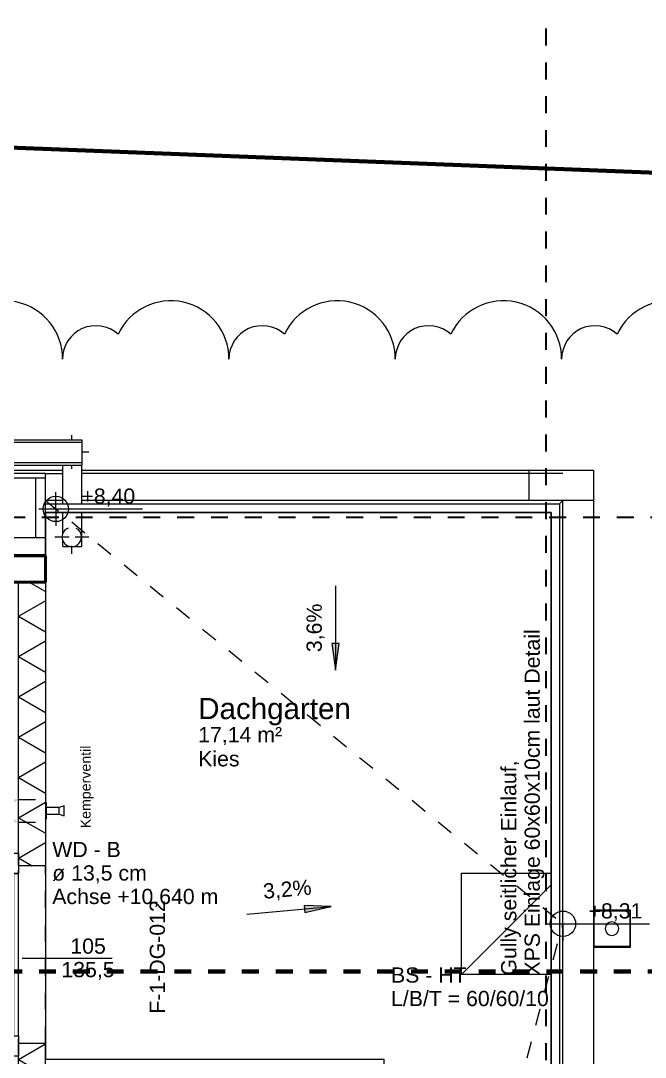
# Model space of a CAD drawing. Header units: metres. Extents: x 3.3 to 48.5, y 58.8 to 100.4.
# Drawn here: x 39.3 to 42.99, y 84.37 to 90.5 of the extents above; entities that cross this region are included whole.
import ezdxf

# ---------------------------------------------------------------- set-up
doc = ezdxf.new("R2010")
doc.units = ezdxf.units.M
for name, pattern in [('Achse', [0.009, 0.005, -0.002, 0, -0.002]), ('Strich Punkt Mittel', [0.015875, 0.00635, -0.004763, 0, -0.004763]), ('Verdeckt', [0.003, 0.002, -0.001]), ('Verdeckt Oben', [0.00225, 0.0015, -0.00075])]:
    doc.linetypes.add(name, pattern=pattern)
for name, color, linetype, lineweight in [('A-DETL-GENF_', 92, 'Continuous', 13), ('A-DETL-HDLN', 90, 'Verdeckt', 5), ('A-FLOR-HRAL', 11, 'Continuous', 5), ('A-GLAZ', 151, 'Continuous', 18), ('A-GLAZ-IDEN_', 152, 'Continuous', 9), ('A-ROOF', 132, 'Continuous', 35), ('A-ROOF-FNSH', 132, 'Continuous', 35), ('A-ROOF-OTLN', 132, 'Continuous', 5), ('A-ROOF-PATT', 132, 'Continuous', 35), ('A_2D', 7, 'Continuous', 13), ('A_Beschriftung_', 7, 'Continuous', 9), ('A_Bodenschlitz', 7, 'Continuous', 5), ('A_Dach', 7, 'Continuous', 13), ('A_Decken', 8, 'Continuous', 13), ('A_Durchbruch', 7, 'Verdeckt', 5), ('A_Fenster', 7, 'Continuous', 13), ('A_Gelaender', 7, 'Continuous', 13), ('A_Grundstuecksgrenze', 5, 'Continuous', 70), ('A_Raeume_', 7, 'Continuous', 5), ('A_Raeume_Beschriftung_', 7, 'Continuous', 9), ('A_Raster_', 1, 'Continuous', 9), ('A_Waende', 7, 'Continuous', 13), ('G-ANNO-DIMS_', 111, 'Continuous', 9), ('G-ANNO-REVC_', 71, 'Continuous', 9), ('G-ANNO-SYMB_', 111, 'Continuous', 9), ('HT_E-Gesamt', 2, 'Continuous', 13), ('M-EQPM', 50, 'Continuous', 5), ('P-PIPE', 3, 'Continuous', 5), ('P-PIPE-CNTR', 3, 'Continuous', 5), ('Text', 130, 'Continuous', 9)]:
    doc.layers.add(name, color=color, linetype=linetype, lineweight=lineweight)
doc.styles.add('Arial_2', font='arial.ttf', dxfattribs={"height": 0.09})
doc.styles.add('Arial_3', font='arial.ttf', dxfattribs={"height": 0.125})
doc.styles.add('Arial_7', font='arial.ttf', dxfattribs={"height": 0.06})

# ---------------------------------------------------------------- blocks, each defined once
blk = doc.blocks.new('Geländer - Geländer-3410059-263_PP_03DG_BT1')
at = {"layer": 'A_Gelaender', "lineweight": 5}
blk.add_line((42.5027, 87.658), (42.4827, 87.638), dxfattribs=at)
blk = doc.blocks.new('Typ des oberen Holms - Oberer Geländerholm_Innen_-3410094-263_PP_03DG_BT1')
at = {"layer": 'A_Gelaender', "lineweight": 5}
for p, q in [((39.4427, 87.638), (42.4827, 87.638)), ((42.4827, 87.638), (42.4827, 70.998)), ((42.4327, 87.588), (39.4427, 87.588)), ((42.4327, 71.048), (42.4327, 87.588))]:
    blk.add_line(p, q, dxfattribs=at)
blk = doc.blocks.new('Typ des oberen Holms - Oberer Geländerholm_Innen_-V1-263_PP_03DG_BT1')
at = {"layer": 'A_Gelaender', "lineweight": 5}
for p, q in [((39.4427, 87.638), (42.4827, 87.638)), ((42.4827, 87.638), (42.4827, 70.998)), ((39.4427, 87.588), (42.4327, 87.588)), ((42.4327, 87.588), (42.4327, 71.048))]:
    blk.add_line(p, q, dxfattribs=at)
blk = doc.blocks.new('Fens_Tuer_1tlg - DK_SL_1200x1900_Terrasentür-NEU DG BT1-11854695-263_PP_03DG_BT1')
at = {"layer": 'A-GLAZ'}
for p, q in [((-0.6, 0), (-0.48, 0)), ((-0.6, -0.1), (-0.6, 0)), ((-0.5, 0.02), (-0.455, 0.02)), ((-0.5, 0), (-0.5, 0.02)), ((-0.48, 0), (-0.5, 0)), ((-0.48, -0.07), (-0.48, 0)), ((-0.48, 0), (-0.48, -0.1)), ((-0.455, 0.02), (-0.455, -0.07)), ((0.455, 0.02), (0.5, 0.02)), ((0.455, -0.07), (0.455, 0.02)), ((0.48, 0), (0.48, -0.07)), ((0.5, 0), (0.48, 0)), ((0.48, 0), (0.6, 0)), ((0.48, -0.1), (0.48, 0)), ((0.5, 0.02), (0.5, 0)), ((0.6, 0), (0.6, -0.1)), ((-0.455, -0.018), (0.455, -0.018)), ((-0.455, -0.032), (-0.455, -0.018)), ((0.455, -0.032), (-0.455, -0.032)), ((0.455, -0.018), (0.455, -0.032)), ((-0.48, -0.1), (-0.6, -0.1)), ((-0.455, -0.07), (-0.48, -0.07)), ((0.48, -0.07), (0.455, -0.07)), ((0.6, -0.1), (0.48, -0.1))]:
    blk.add_line(p, q, dxfattribs=at)
at = {"layer": 'A_Fenster', "linetype": 'Verdeckt', "lineweight": 5}
for p, q in [((0.48, 0.02), (0.48, 0.96)), ((0.48, 0), (0.48, 0.02))]:
    blk.add_line(p, q, dxfattribs=at)
at = {"layer": 'A_Fenster', "linetype": 'Verdeckt Oben', "lineweight": 5}
for p, q in [((-0.6, 0.1), (0.6, 0.1)), ((-0.6, 0.1), (0.6, 0.1)), ((-0.6, -0.1), (0.6, -0.1)), ((-0.525, -0.26), (0.525, -0.26))]:
    blk.add_line(p, q, dxfattribs=at)
at = {"layer": 'A_Fenster'}
for p, q in [((-0.6, 0), (-0.5, 0)), ((-0.5, 0.02), (-0.5, 0)), ((0.5, 0.02), (-0.5, 0.02)), ((-0.5, 0), (0.5, 0)), ((-0.5, 0), (0.5, 0)), ((-0.48, 0), (-0.48, -0.07)), ((0.48, 0), (-0.48, 0)), ((-0.48, 0), (-0.48, -0.07)), ((0.48, 0), (-0.48, 0)), ((-0.455, -0.018), (-0.455, 0.02)), ((-0.455, 0.02), (0.455, 0.02)), ((0.455, -0.018), (0.455, 0.02)), ((0.48, 0), (0.48, -0.07)), ((0.48, 0), (0.48, -0.07)), ((0.5, 0.02), (0.5, 0)), ((0.5, 0), (0.6, 0)), ((-0.455, -0.018), (-0.455, -0.032)), ((0.455, -0.018), (-0.455, -0.018)), ((-0.455, -0.032), (-0.455, -0.018)), ((-0.455, -0.032), (0.455, -0.032)), ((-0.455, -0.07), (-0.455, -0.032)), ((0.455, -0.032), (0.455, -0.018)), ((0.455, -0.032), (0.455, -0.018)), ((0.455, -0.07), (0.455, -0.032)), ((-0.525, -0.1), (-0.6, -0.1)), ((-0.48, -0.07), (0.48, -0.07)), ((-0.48, -0.07), (-0.48, -0.1)), ((-0.48, -0.1), (0.48, -0.1)), ((0.455, -0.07), (-0.455, -0.07)), ((0.48, -0.07), (0.48, -0.1)), ((0.6, -0.1), (0.525, -0.1))]:
    blk.add_line(p, q, dxfattribs=at)
at = {"layer": 'A_Fenster', "linetype": 'Verdeckt', "lineweight": 5}
for start, end in [(90, 178.80292), (178.80292, 180)]:
    blk.add_arc((0.48, 0), 0.96, start, end, dxfattribs=at)
blk = doc.blocks.new('Allg_Nachströmöffnung1 - DN 135-10778190-263_PP_03DG_BT1')
at = {"layer": 'A-DETL-GENF_', "linetype": 'Verdeckt', "lineweight": 5}
for points in [[(0.0575, -0.1), (0.125, 0), (0.0575, 0.1), (0.0575, -0.0268)], [(0.1925, -0.1), (0.1925, 0.1), (0.125, 0), (0.1556, -0.0453)]]:
    blk.add_hatch(color=256, dxfattribs=at).paths.add_polyline_path(points)
at = {"layer": 'A_Durchbruch'}
for p, q in [((0.0575, 0.1), (0.0575, -0.26)), ((0.1925, 0.1), (0.1925, -0.26))]:
    blk.add_line(p, q, dxfattribs=at)
blk = doc.blocks.new('Kemperventil - Standard-10796993-263_PP_03DG_BT1')
at = {"layer": 'HT_E-Gesamt'}
for p, q in [((0.095, 0.19), (0.105, 0.16)), ((0.125, 0.19), (0.095, 0.19)), ((0.155, 0.19), (0.125, 0.19)), ((0.145, 0.16), (0.155, 0.19)), ((0.105, 0.16), (0.105, 0.085)), ((0.125, 0.16), (0.105, 0.16)), ((0.145, 0.16), (0.125, 0.16)), ((0.145, 0.085), (0.145, 0.16)), ((0.0775, 0.085), (0.0775, 0.08)), ((0.125, 0.085), (0.0775, 0.085)), ((0.1725, 0.085), (0.125, 0.085)), ((0.1725, 0.08), (0.1725, 0.085))]:
    blk.add_line(p, q, dxfattribs=at)
blk = doc.blocks.new('HLS_Wasserfangkasten - HLS_Wasserfangkasten-10979366-263_PP_03DG_BT1')
at = {"layer": 'M-EQPM'}
for p, q in [((-0.11, 0.11), (-0.11, -0.11)), ((-0.105, -0.105), (-0.105, 0.105)), ((-0.105, 0.105), (0.105, 0.105)), ((0.105, 0.105), (0.105, -0.105)), ((0.11, -0.11), (0.11, 0.11)), ((-0.11, -0.11), (0.11, -0.11)), ((0.105, -0.105), (-0.105, -0.105))]:
    blk.add_line(p, q, dxfattribs=at)
for start, end in [(360, 180), (180, 360)]:
    blk.add_arc((0, 0), 0.04, start, end, dxfattribs=at)
blk = doc.blocks.new('Allg_BS - HKLS-V69-263_PP_03DG_BT1')
at = {"layer": 'A_Bodenschlitz'}
for p, q in [((-0.2994, -0.3685), (-0.2994, 0.2315)), ((-0.2994, 0.2315), (0.2306, 0.2315)), ((-0.2994, -0.3685), (-0.2994, 0.2315)), ((-0.2994, 0.2315), (0.2306, 0.2315)), ((-0.2994, -0.3685), (0.2306, 0.1615)), ((-0.2994, -0.3685), (0.2306, 0.1615)), ((0.2306, -0.3685), (-0.2994, -0.3685)), ((0.2306, -0.3685), (-0.2994, -0.3685))]:
    blk.add_line(p, q, dxfattribs=at)
blk = doc.blocks.new('Family - ___-3180367-263_PP_03DG_BT1')
at = {"layer": 'A_Grundstuecksgrenze'}
blk.add_line((48.5147, 89.3843), (26.926, 90.2231), dxfattribs=at)
blk = doc.blocks.new('BS_Fens_PP - rechts-2843221-263_PP_03DG_BT1')
at = {"layer": 'A-GLAZ-IDEN_'}
blk.add_line((0, 0.00012), (0, -0.01051), dxfattribs=at)
blk = doc.blocks.new('Höhenkoten - 018-55644-263_PP_03DG_BT1')
at = {"layer": 'G-ANNO-DIMS_'}
for p, q in [((0, 0), (0, 0.002)), ((-0.002, 0), (0.01024, 0)), ((0, 0), (0, -0.002))]:
    blk.add_line(p, q, dxfattribs=at)
blk.add_circle((0, 0), 0.0015, dxfattribs=at)
blk = doc.blocks.new('Family - ___-11922589-263_PP_03DG_BT1')
at = {"layer": 'G-ANNO-REVC_'}
for centre, radius, start, end in [((39.1994, 88.4951), 0.3443, 0, 154.79123), ((40.1832, 88.4951), 0.3443, 0, 154.79123), ((41.1669, 88.4951), 0.3443, 0, 154.79123), ((42.1507, 88.4951), 0.3443, 0, 154.79123), ((43.1345, 88.4951), 0.3443, 0, 154.79123), ((39.7404, 88.4951), 0.1968, 48.18969, 180), ((40.7242, 88.4951), 0.1968, 48.18969, 180), ((41.708, 88.4951), 0.1968, 48.18969, 180), ((42.6918, 88.4951), 0.1968, 48.18969, 180)]:
    blk.add_arc(centre, radius, start, end, dxfattribs=at)

msp = doc.modelspace()

# ---------------------------------------------------------------- hatches: boundary and pattern name
at = {"layer": 'A-ROOF-PATT', "lineweight": 5}
h = msp.add_hatch(dxfattribs=at)
h.set_pattern_fill('FP_12', color=256, style=0, pattern_type=2)
h.set_pattern_definition([(180, (16.883, 43.595), (-1, -0.70711), [1, 0]), (180, (16.883, 43.241), (-1, -0.70711), [1, 0]), (270, (16.383, 43.948), (1, -0.70711), [0.35355, -0.35355]), (270, (15.883, 43.595), (1, -0.70711), [0.35355, -0.35355])])
h.paths.add_polyline_path([(29.0227, 87.338), (29.0227, 87.4287), (31.3027, 87.4287), (31.3027, 87.338), (33.3777, 87.338), (33.3777, 87.4287), (34.5177, 87.4287), (34.5177, 87.338), (35.5702, 87.338), (35.5702, 87.4287), (37.8502, 87.4287), (37.8502, 87.338), (39.4427, 87.338), (39.4427, 87.818), (27.9077, 87.818), (27.9077, 87.338), (28.9914, 87.338)])
at = {"layer": 'A_Waende', "lineweight": 5}
h = msp.add_hatch(dxfattribs=at)
h.set_pattern_fill('FP_3', color=250, angle=-180, style=0, pattern_type=2)
h.set_pattern_definition([(270, (39.283, 80.778), (0.20637, -4e-16), []), (330, (39.283, 80.778), (0.103185, 0.1787217), []), (30, (39.283, 80.778), (-0.103185, 0.1787217), [])])
h.paths.add_polyline_path([(39.2827, 73.898), (39.4427, 73.898), (39.4427, 79.318), (39.2827, 79.318), (39.2827, 74.0737)])
h.paths.add_polyline_path([(39.3002, 80.368), (39.4427, 80.368), (39.4427, 81.518), (39.2827, 81.518), (39.2827, 80.368), (39.2877, 80.368)])
h.paths.add_polyline_path([(39.2857, 83.138), (39.4427, 83.138), (39.4427, 84.4477), (39.2827, 84.4477), (39.2827, 83.138)])
h.paths.add_polyline_path([(39.2974, 85.4977), (39.4427, 85.4977), (39.4427, 87.1754), (39.2827, 87.1754), (39.2827, 85.4977)])
at = {"layer": 'G-ANNO-DIMS_'}
for points in [[(41.1576, 86.6544), (41.1785, 86.8131), (41.1367, 86.8131)], [(41.1318, 85.2571), (40.9719, 85.2636), (40.9756, 85.2219)]]:
    msp.add_hatch(color=256, dxfattribs=at).paths.add_polyline_path(points)

# ---------------------------------------------------------------- linework, layer by layer
at = {"layer": 'A-DETL-HDLN'}
for p in [(39.4427, 87.658), (39.4427, 73.738)]:
    msp.add_line(p, (42.5027, 85.1555), dxfattribs=at)
at = {"layer": 'A-ROOF', "color": 10, "lineweight": 50}
for p, q in [((39.4427, 87.3309), (37.8502, 87.3309)), ((39.4427, 87.1754), (39.4427, 87.3309)), ((39.4427, 87.1754), (37.8502, 87.1754))]:
    msp.add_line(p, q, dxfattribs=at)
at = {"layer": 'A-ROOF-FNSH', "color": 7, "lineweight": 13}
for p, q in [((39.4427, 87.338), (37.8502, 87.338)), ((39.4427, 87.3309), (39.4427, 87.338))]:
    msp.add_line(p, q, dxfattribs=at)
at = {"layer": 'A-ROOF-OTLN'}
for p, q in [((27.9077, 88.018), (39.6577, 88.018)), ((27.9077, 88.003), (39.6577, 88.003)), ((39.6577, 88.018), (39.6577, 87.868)), ((27.9077, 87.883), (39.6577, 87.883)), ((27.9077, 87.868), (39.6577, 87.868))]:
    msp.add_line(p, q, dxfattribs=at)
at = {"layer": 'A_Dach'}
for p, q in [((39.4427, 87.818), (27.9077, 87.818)), ((39.4427, 87.338), (39.4427, 87.818))]:
    msp.add_line(p, q, dxfattribs=at)
at = {"layer": 'A_Decken'}
for p, q in [((41.9027, 84.8555), (41.9027, 85.4555)), ((41.9027, 85.4555), (42.4327, 85.4555)), ((42.4327, 84.8555), (41.9027, 84.8555)), ((39.4427, 83.138), (39.4427, 84.4477))]:
    msp.add_line(p, q, dxfattribs=at)
at = {"layer": 'A_Raeume_', "flags": 128}
msp.add_lwpolyline([(39.4427, 79.143), (39.4427, 78.3705), (42.4327, 78.3705), (42.4327, 87.588), (39.4427, 87.588), (39.4427, 84.3537), (41.4427, 84.3537), (41.4427, 79.143)], close=True, dxfattribs=at)
at = {"layer": 'A_Raster_', "linetype": 'Strich Punkt Mittel', "lineweight": 35}
for p, q in [((42.4027, 59.9489), (42.4027, 94.2296)), ((48.1215, 87.558), (3.8074, 87.558))]:
    msp.add_line(p, q, dxfattribs=at)
at = {"layer": 'A_Waende'}
for p, q in [((10.7777, 87.838), (39.5434, 87.838)), ((39.4427, 87.818), (39.5434, 87.818)), ((39.6577, 87.838), (42.6827, 87.838)), ((42.5027, 87.818), (39.6577, 87.818)), ((42.3027, 87.658), (42.3027, 87.838)), ((42.6827, 87.838), (42.6827, 70.798)), ((39.5434, 87.658), (39.4427, 87.658)), ((42.6827, 87.658), (39.6577, 87.658)), ((42.5027, 70.978), (42.5027, 87.658)), ((39.4427, 85.4977), (39.4427, 84.4477))]:
    msp.add_line(p, q, dxfattribs=at)
at = {"layer": 'A_Waende', "color": 250, "lineweight": 5}
for p, q in [((39.4427, 87.1754), (39.4427, 85.4977)), ((39.4427, 85.4977), (39.2827, 85.4977)), ((39.4427, 84.4477), (39.2827, 84.4477))]:
    msp.add_line(p, q, dxfattribs=at)
at = {"layer": 'G-ANNO-DIMS_'}
for p, q in [((41.1576, 87.1544), (41.1576, 86.6544)), ((41.1785, 86.8131), (41.1367, 86.8131)), ((41.1367, 86.8131), (41.1576, 86.6544)), ((41.1576, 86.6544), (41.1785, 86.8131)), ((40.6339, 85.212), (41.1318, 85.2571)), ((41.1318, 85.2571), (40.9719, 85.2636)), ((40.9719, 85.2636), (40.9756, 85.2219)), ((40.9756, 85.2219), (41.1318, 85.2571))]:
    msp.add_line(p, q, dxfattribs=at)
at = {"layer": 'G-ANNO-SYMB_', "linetype": 'Achse', "lineweight": 70}
msp.add_line((5.0046, 84.8728), (47.8756, 84.8728), dxfattribs=at)
at = {"layer": 'P-PIPE'}
for p, q in [((39.5434, 87.868), (39.5434, 87.638)), ((39.6577, 87.638), (39.6577, 87.868)), ((39.5434, 87.588), (39.5434, 87.4587)), ((39.6577, 87.3883), (39.6577, 87.588)), ((39.5434, 87.4264), (39.5434, 87.3883))]:
    msp.add_line(p, q, dxfattribs=at)
for radius, start, end in [(0.0572, 111.88672, 180), (0.0571, 0, 62.93079), (0.0571, 180, 270), (0.0571, 273.67687, 0), (0.0571, 270, 271.5022)]:
    msp.add_arc((39.598, 87.4425), radius, start, end, dxfattribs=at)
for major_axis, start_param, end_param in [((0.0572, 0), 3.141593, 4.659906), ((0.0571, 0), 4.675592, 4.712389), ((0.0571, 0), 4.712389, 6.283185)]:
    msp.add_ellipse((39.6005, 87.3883), major_axis=major_axis, ratio=0.049938, start_param=start_param, end_param=end_param, dxfattribs=at)
at = {"layer": 'P-PIPE-CNTR'}
for p, q in [((39.598, 88.018), (39.598, 88.0455)), ((39.6577, 87.9455), (39.698, 87.9455)), ((39.598, 87.8455), (39.598, 87.868)), ((39.498, 87.4425), (39.5832, 87.4425)), ((39.6178, 87.4425), (39.698, 87.4425)), ((39.598, 87.3425), (39.598, 87.3895))]:
    msp.add_line(p, q, dxfattribs=at)

# ---------------------------------------------------------------- block references
at = {"layer": 'A-FLOR-HRAL'}
msp.add_blockref('Geländer - Geländer-3410059-263_PP_03DG_BT1', (0, 0), dxfattribs=at)
at = {"layer": 'A-GLAZ-IDEN_', "xscale": 49.99999999999998, "yscale": 49.99999999999998, "zscale": 49.99999999999998, "rotation": 90.00000000000003}
msp.add_blockref('BS_Fens_PP - rechts-2843221-263_PP_03DG_BT1', (39.3107, 84.9527), dxfattribs=at)
at = {"layer": 'A_2D'}
msp.add_blockref('Allg_BS - HKLS-V69-263_PP_03DG_BT1', (42.2021, 85.224), dxfattribs=at)
at = {"layer": 'A_Durchbruch', "rotation": 89.99999999999991}
msp.add_blockref('Allg_Nachströmöffnung1 - DN 135-10778190-263_PP_03DG_BT1', (39.1827, 85.6977), dxfattribs=at)
at = {"layer": 'A_Fenster', "rotation": 89.99999999999991}
msp.add_blockref('Fens_Tuer_1tlg - DK_SL_1200x1900_Terrasentür-NEU DG BT1-11854695-263_PP_03DG_BT1', (39.1827, 84.9727), dxfattribs=at)
at = {"layer": 'A_Gelaender', "lineweight": 5}
for name in ['Typ des oberen Holms - Oberer Geländerholm_Innen_-3410094-263_PP_03DG_BT1', 'Typ des oberen Holms - Oberer Geländerholm_Innen_-V1-263_PP_03DG_BT1']:
    msp.add_blockref(name, (0, 0), dxfattribs=at)
at = {"layer": 'A_Grundstuecksgrenze'}
msp.add_blockref('Family - ___-3180367-263_PP_03DG_BT1', (0, 0), dxfattribs=at)
at = {"layer": 'G-ANNO-DIMS_', "xscale": 49.99999999999998, "yscale": 49.99999999999998, "zscale": 49.99999999999998}
for p in [(39.5035, 87.6082), (42.5027, 85.1555)]:
    msp.add_blockref('Höhenkoten - 018-55644-263_PP_03DG_BT1', p, dxfattribs=at)
at = {"layer": 'G-ANNO-REVC_'}
msp.add_blockref('Family - ___-11922589-263_PP_03DG_BT1', (0, 0), dxfattribs=at)
at = {"layer": 'HT_E-Gesamt', "rotation": 269.9999999999999}
msp.add_blockref('Kemperventil - Standard-10796993-263_PP_03DG_BT1', (39.3627, 85.9477), dxfattribs=at)
at = {"layer": 'M-EQPM', "rotation": 89.99999999999658}
msp.add_blockref('HLS_Wasserfangkasten - HLS_Wasserfangkasten-10979366-263_PP_03DG_BT1', (42.7927, 85.1267), dxfattribs=at)

# ---------------------------------------------------------------- texts
at = {"layer": 'A-GLAZ-IDEN_', "insert": (40.0588, 84.6238), "char_height": 0.09, "width": 0.797679, "attachment_point": 1, "rotation": 90, "style": 'Arial_2'}
msp.add_mtext('F-1-DG-012', dxfattribs=at)
at = {"layer": 'A-GLAZ-IDEN_', "char_height": 0.09, "attachment_point": 1, "style": 'Arial_2'}
for s, insert, width in [('105', (39.5895, 85.0683), 0.252532), ('135,5', (39.5366, 84.9294), 0.376793)]:
    msp.add_mtext(s, dxfattribs=dict(at, insert=insert, width=width))
at = {"layer": 'A_Beschriftung_', "char_height": 0.09, "attachment_point": 1, "style": 'Arial_2'}
for s, insert, width in [('WD - B', (39.4826, 85.6397), 0.489029), ('ø 13,5 cm', (39.4826, 85.5008), 0.665401), ('Achse +10,640 m', (39.4826, 85.3619), 1.166455), ('BS - HT', (41.4862, 84.8972), 0.529114), ('L/B/T = 60/60/10', (41.4862, 84.7583), 1.110337)]:
    msp.add_mtext(s, dxfattribs=dict(at, insert=insert, width=width))
at = {"layer": 'A_Raeume_Beschriftung_', "attachment_point": 1}
for s, insert, char_height, width, style in [('Dachgarten', (40.3457, 86.4906), 0.125, 1.086287, 'Arial_3'), ('17,14 m²', (40.3457, 86.3186), 0.09, 0.58924, 'Arial_2'), ('Kies', (40.3457, 86.1761), 0.09, 0.280591, 'Arial_2')]:
    msp.add_mtext(s, dxfattribs=dict(at, insert=insert, char_height=char_height, width=width, style=style))
at = {"layer": 'G-ANNO-DIMS_', "char_height": 0.09, "width": 0.380128, "attachment_point": 1, "line_spacing_factor": 0.941778, "style": 'Arial_2'}
for s, insert in [('+8,40', (39.6551, 87.7293)), ('+8,31', (42.6543, 85.2765))]:
    msp.add_mtext(s, dxfattribs=dict(at, insert=insert))
at = {"layer": 'G-ANNO-DIMS_', "char_height": 0.09, "width": 0.342666, "attachment_point": 1, "line_spacing_factor": 0.941778, "style": 'Arial_2'}
for s, insert, rotation in [('3,6%', (40.9865, 86.7616), 90), ('3,2%', (40.7253, 85.3921), 5.1696)]:
    msp.add_mtext(s, dxfattribs=dict(at, insert=insert, rotation=rotation))
at = {"layer": 'Text', "color": 7, "attachment_point": 1, "rotation": 90}
for s, insert, char_height, width, style in [('XPS Einlage 60x60x10cm laut Detail', (42.276, 84.8489), 0.09, 2.38502, 'Arial_2'), ('Kemperventil', (39.6496, 85.7198), 0.06, 0.629325, 'Arial_7'), ('Gully seitlicher Einlauf,', (42.1371, 84.8489), 0.09, 1.455063, 'Arial_2')]:
    msp.add_mtext(s, dxfattribs=dict(at, insert=insert, char_height=char_height, width=width, style=style))

doc.saveas('drawing.dxf')
